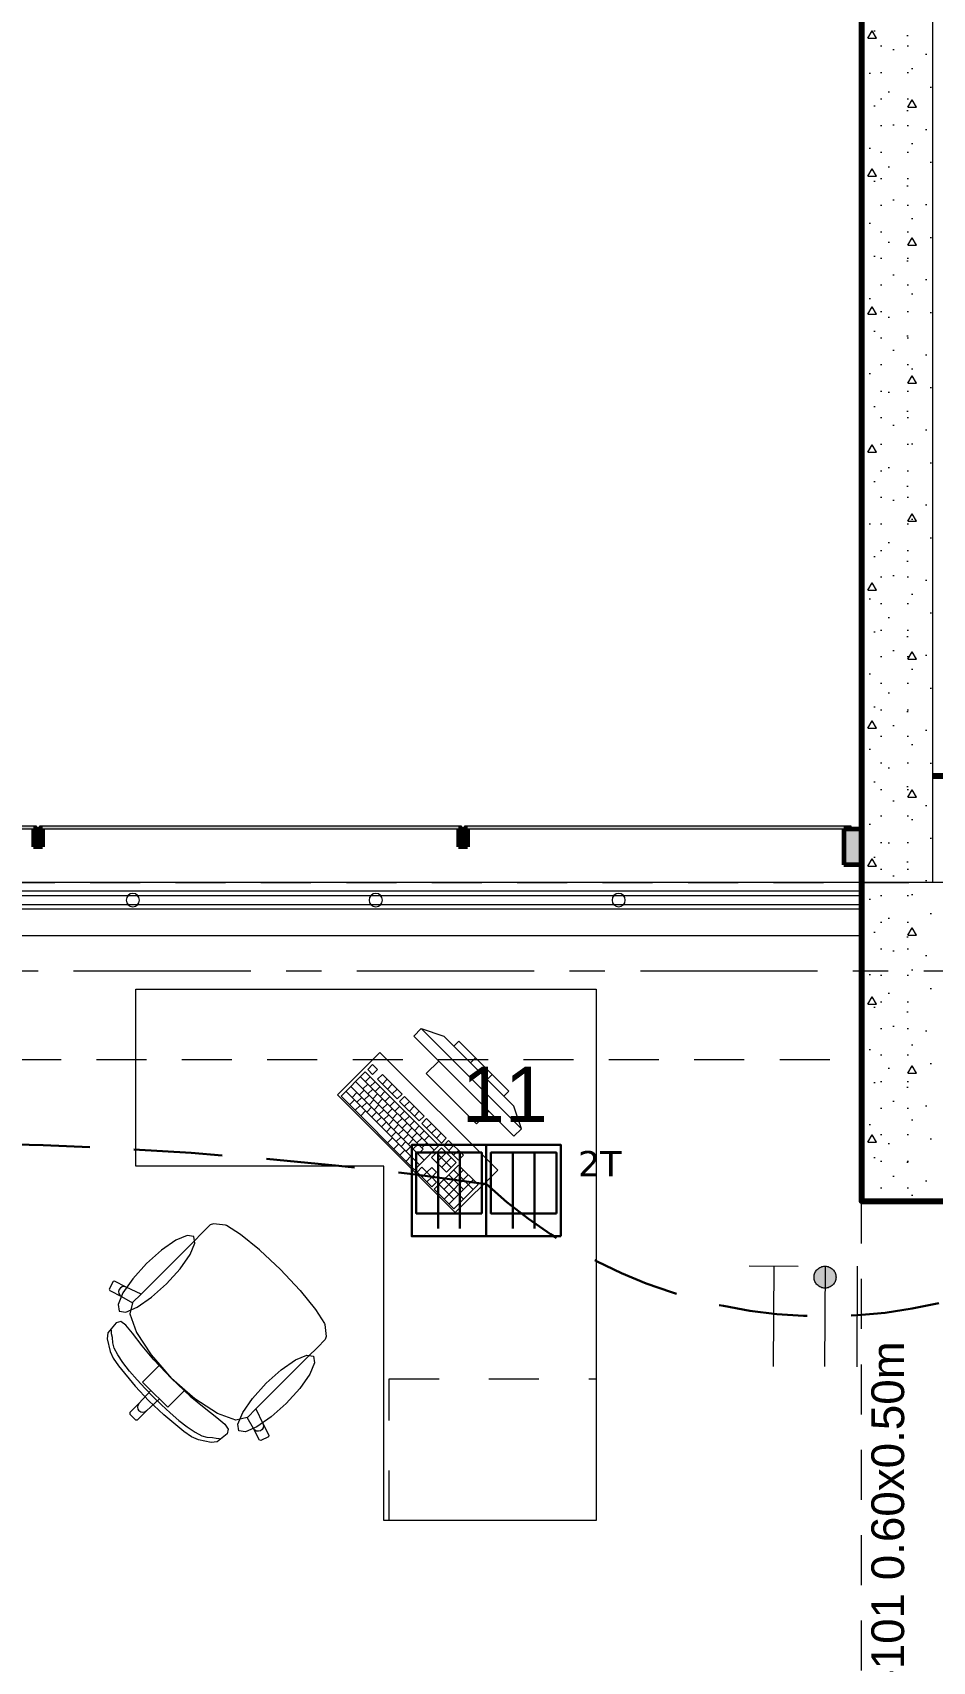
# Model space of a CAD drawing. Header units: inches. Extents: x -19 to 5698, y -728 to 92.
# Drawn here: x 106.23 to 108.77, y 37.7 to 42.3 of the extents above; entities that cross this region are included whole.
import ezdxf

# ---------------------------------------------------------------- set-up
doc = ezdxf.new("R2010")
doc.units = ezdxf.units.IN
doc.header["$MEASUREMENT"] = 0
doc.set_wipeout_variables(frame=1)
doc.header["$PDMODE"] = 1
for name, pattern in [('HIDDEN', [0.375, 0.25, -0.125]), ('Hidden Line', [0.195611, 0.141111, -0.0545]), ('Punto & Raya', [0.65, 0.5, -0.075, 0, -0.075]), ('Rayas', [0.282222, 0.141111, -0.141111]), ('RAYITAS', [0.375, 0.25, -0.125]), ('Wipeout_Contour', [1, 0, -1])]:
    doc.linetypes.add(name, pattern=pattern)
doc.layers.get('0').update_dxf_attribs({"color": 61})
for name, color, linetype, lineweight in [('00 conduct tomacorr', 120, 'HIDDEN', 30), ('00 IE LUZ EMERGENCIA', 253, 'Continuous', 0), ('T-TECHO-E', 150, 'Continuous', 20), ('TOMACORRIENTE', 22, 'RAYITAS', 9)]:
    doc.layers.add(name, color=color, linetype=linetype, lineweight=lineweight)
for name, color, linetype in [('02 _ ARQ _ ALB _ Cotas Ejes', 7, 'Continuous'), ('02 _ ARQ _ ALB _ Ejes Generales', 251, 'Continuous'), ('02 _ ARQ _ ZON _ Espacio.3D', 7, 'Continuous'), ('08 _ STR _ EXT _ 06 Columnas', 7, 'Continuous'), ('08 _ STR _ EXT _ 07 Losa Aligerada', 7, 'Continuous'), ('08 _ STR _ EXT _ 08 Placas Inclinadas', 7, 'Continuous'), ('08 _ STR _ EXT _ 09 Vigas', 251, 'Continuous'), ('Acabado - Muros', 7, 'Continuous'), ('Estructura - 04 MURO', 7, 'Continuous'), ('Interior - Escaleras & Barandillas', 7, 'Continuous'), ('Interior - Mobiliario', 7, 'Continuous'), ('Notas - Etiquetas', 7, 'Continuous')]:
    doc.layers.add(name, color=color, linetype=linetype)
doc.styles.add('Annotative', font='arial.ttf')
doc.styles.add('Estilo_Generado_4', font='swisse.ttf')
doc.dimstyles.new('Estilo_Generado__15', dxfattribs={"dimtxt": 0.125, "dimasz": 0.095, "dimexe": 0.18, "dimexo": 0.003, "dimgap": 0, "dimtad": 0, "dimtih": 1, "dimtoh": 1, "dimzin": 0, "dimdsep": 46, "dimtxsty": 'Estilo_Generado_4', "dimblk": 'ARROWHEAD_6', "dimblk1": 'ARROWHEAD_6', "dimblk2": 'ARROWHEAD_6', "dimcen": 0.09, "dimclrd": 144, "dimclre": 144, "dimclrt": 7, "dimadec": 0, "dimazin": 0, "dimtfac": 1, "dimtdec": 4, "dimtmove": 0, "dimatfit": 3, "dimfxl": 1, "dimtolj": 1, "dimtzin": 0, "dimarcsym": 0})
pattern_1 = [(0, (92.5, 6e-09), (0, 0.3897114), [0.024375, -0.200625]), (0, (92.6125, 0.19486), (0, 0.3897114), [0.024375, -0.200625]), (60, (92.5, 6e-09), (-0.3375, 0.1948557), [0.024375, -0.200625]), (60, (92.725, 6e-09), (-0.3375, 0.1948557), [0.024375, -0.200625]), (120, (92.5244, 6e-09), (0.3375, 0.1948557), [0.024375, -0.200625]), (120, (92.7494, 6e-09), (0.3375, 0.1948557), [0.024375, -0.200625]), (0, (92.500015, 0.0375), (0, 0.075), [0, -0.075, 0, -0.1125]), (45, (92.537515, 0.0375), (-0.05303301, 0.05303301), [0, -0.05625, 0, -0.09375])]

# ---------------------------------------------------------------- blocks, each defined once
blk = doc.blocks.new('ARROWHEAD_6')
at = {"color": 0, "linetype": 'Continuous', "lineweight": 0}
for p, q in [((-0.5, -0.5), (0.5, 0.5)), ((0, 0), (-1, 0))]:
    blk.add_line(p, q, dxfattribs=at)
blk = doc.blocks.new('*D82', base_point=(804.059, 0))
at = {"layer": '02 _ ARQ _ ALB _ Cotas Ejes', "color": 144, "linetype": 'Continuous', "lineweight": -2, "transparency": 16777216}
for p, q in [((101.82, 39.653), (101.82, 45.8378)), ((108.8199, 39.653), (108.8199, 45.8378)), ((101.915, 45.6578), (105.0886, 45.6578)), ((108.7249, 45.6578), (105.476, 45.6578))]:
    blk.add_line(p, q, dxfattribs=at)
at = {"layer": 'Defpoints', "color": 0, "linetype": 'Continuous', "transparency": 16777216}
for p in [(108.8199, 45.6578), (101.82, 39.65), (108.8199, 39.65)]:
    blk.add_point(p, dxfattribs=at)
at = {"layer": '02 _ ARQ _ ALB _ Cotas Ejes', "color": 144, "linetype": 'Continuous', "lineweight": -2, "transparency": 16777216, "xscale": 0.095, "yscale": 0.095, "zscale": 0.095, "rotation": 180}
blk.add_blockref('ARROWHEAD_6', (101.82, 45.6578), dxfattribs=at)
at = {"layer": '02 _ ARQ _ ALB _ Cotas Ejes', "color": 144, "linetype": 'Continuous', "lineweight": -2, "transparency": 16777216, "xscale": 0.095, "yscale": 0.095, "zscale": 0.095}
blk.add_blockref('ARROWHEAD_6', (108.8199, 45.6578), dxfattribs=at)
at = {"layer": '02 _ ARQ _ ALB _ Cotas Ejes', "color": 7, "linetype": 'Continuous', "lineweight": 13, "transparency": 16777216, "insert": (105.2823, 45.6578), "char_height": 0.125, "attachment_point": 5, "style": 'Estilo_Generado_4'}
blk.add_mtext('\\A1;7.00', dxfattribs=at)
blk = doc.blocks.new('*D88', base_point=(804.059, 0))
at = {"layer": '02 _ ARQ _ ALB _ Cotas Ejes', "color": 144, "linetype": 'Continuous', "lineweight": -2, "transparency": 16777216}
for p, q in [((101.57, 39.903), (101.57, 45.4088)), ((144.07, 39.903), (144.07, 45.4088)), ((101.665, 45.2288), (122.5203, 45.2288)), ((143.975, 45.2288), (123.0254, 45.2288))]:
    blk.add_line(p, q, dxfattribs=at)
at = {"layer": 'Defpoints', "color": 0, "linetype": 'Continuous', "transparency": 16777216}
for p in [(144.07, 45.2288), (101.57, 39.9), (144.07, 39.9)]:
    blk.add_point(p, dxfattribs=at)
at = {"layer": '02 _ ARQ _ ALB _ Cotas Ejes', "color": 144, "linetype": 'Continuous', "lineweight": -2, "transparency": 16777216, "xscale": 0.095, "yscale": 0.095, "zscale": 0.095, "rotation": 180}
blk.add_blockref('ARROWHEAD_6', (101.57, 45.2288), dxfattribs=at)
at = {"layer": '02 _ ARQ _ ALB _ Cotas Ejes', "color": 144, "linetype": 'Continuous', "lineweight": -2, "transparency": 16777216, "xscale": 0.095, "yscale": 0.095, "zscale": 0.095}
blk.add_blockref('ARROWHEAD_6', (144.07, 45.2288), dxfattribs=at)
at = {"layer": '02 _ ARQ _ ALB _ Cotas Ejes', "color": 7, "linetype": 'Continuous', "lineweight": 13, "transparency": 16777216, "insert": (122.7728, 45.2288), "char_height": 0.125, "attachment_point": 5, "style": 'Estilo_Generado_4'}
blk.add_mtext('\\A1;42.50', dxfattribs=at)
blk = doc.blocks.new('CAJA POP UP 6 MODULOS')
at = {"layer": '00 conduct tomacorr', "linetype": 'Continuous'}
for p, q in [((-0.095, -0.165), (-0.095, -0.0151)), ((-0.052, -0.165), (-0.052, -0.0151)), ((0.052, -0.165), (0.052, -0.0151)), ((0.095, -0.165), (0.095, -0.0151)), ((0, -0.165), (0, -0.18))]:
    blk.add_line(p, q, dxfattribs=at)
for points in [[(-0.147, 0), (0.147, 0), (0.147, -0.18), (-0.147, -0.18)], [(0, 0), (0.147, 0), (0.147, -0.18), (0, -0.18)]]:
    blk.add_lwpolyline(points, close=True, dxfattribs=at)
for points in [[(-0.138, -0.045), (-0.009, -0.045), (-0.009, -0.165), (-0.138, -0.165), (-0.138, -0.045)], [(0.009, -0.045), (0.138, -0.045), (0.138, -0.165), (0.009, -0.165), (0.009, -0.045)]]:
    blk.add_lwpolyline(points, dxfattribs=at)
at = {"color": 1, "insert": (-0.1807, -0.168), "char_height": 0.05, "attachment_point": 1, "rotation": 180}
blk.add_mtext_dynamic_manual_height_columns('{\\fVerdana|b0|i0|c0|p34;2T}', width=0.000481, gutter_width=0.1561, heights=[0], dxfattribs=at)
blk = doc.blocks.new('a')
at = {"layer": 'TOMACORRIENTE', "ltscale": 0.05}
h = blk.add_hatch(color=4, dxfattribs=at)
edge = h.paths.add_edge_path()
edge.add_arc((0, 0.0752), 0.0211, 0, 360)
at = {"layer": 'TOMACORRIENTE', "color": 4}
for p, q in [((-0.1455, 0.0963), (-0.0515, 0.0963)), ((-0.0985, 0.0963), (-0.0985, -0.0966)), ((0, 0.0963), (0, -0.0963)), ((0.0623, -0.0963), (0.0623, 0.0963))]:
    blk.add_line(p, q, dxfattribs=at)
blk.add_circle((0, 0.0752), 0.0211, dxfattribs=at)
blk = doc.blocks.new('CABLE 3FACE')
at = {"layer": 'T-TECHO-E', "rotation": 59.94170052614085}
blk.add_blockref('a', (0, 0), dxfattribs=at)

msp = doc.modelspace()

# ---------------------------------------------------------------- hatches: boundary and pattern name
at = {"layer": '08 _ STR _ EXT _ 08 Placas Inclinadas', "linetype": 'Continuous', "lineweight": 9}
h = msp.add_hatch(dxfattribs=at)
h.set_pattern_fill('HORMIGÓN_EN_MASA_0002', color=250, style=0, pattern_type=2)
h.set_pattern_definition(pattern_1)
h.paths.add_polyline_path([(108.5699, 40.2), (108.7699, 40.2), (108.7699, 42.4473), (108.6403, 43.3718), (108.5699, 43.3718)])
at = {"layer": 'Acabado - Muros', "linetype": 'Continuous', "lineweight": 9}
for points in [[(106.24, 40.06), (105.05, 40.06), (105.05, 40.05), (106.24, 40.05)], [(107.44, 40.06), (106.25, 40.06), (106.25, 40.05), (107.44, 40.05)], [(108.5399, 40.06), (107.45, 40.06), (107.45, 40.05), (108.5399, 40.05)]]:
    msp.add_hatch(color=250, dxfattribs=at).paths.add_polyline_path(points)
at = {"layer": 'Acabado - Muros', "linetype": 'Continuous', "lineweight": 0}
for points in [[(106.2575, 40), (106.2575, 40.05), (106.2325, 40.05), (106.2325, 40)], [(107.4575, 40), (107.4575, 40.05), (107.4325, 40.05), (107.4325, 40)], [(108.5199, 39.95), (108.5699, 39.95), (108.5699, 40.05), (108.5199, 40.05)]]:
    msp.add_hatch(color=254, dxfattribs=at).paths.add_polyline_path(points)

# ---------------------------------------------------------------- linework, layer by layer
at = {"layer": '00 conduct tomacorr'}
for centre, radius, start, end in [((108.4662, 40.0825), 1.4081, 227.2635, 326.649), ((105.8416, 27.2191), 11.9463, 81.96904, 98.03096)]:
    msp.add_arc(centre, radius, start, end, dxfattribs=at)
at = {"layer": '02 _ ARQ _ ALB _ Ejes Generales', "color": 251, "linetype": 'Punto & Raya', "lineweight": 13, "true_color": 0x636466}
msp.add_line((98.3454, 39.65), (147.07, 39.65), dxfattribs=at)
at = {"layer": '02 _ ARQ _ ZON _ Espacio.3D', "color": 254, "linetype": 'Continuous', "lineweight": 0, "flags": 128}
msp.add_lwpolyline([(108.7699, 43.3718), (108.7699, 40.2), (109.07, 40.2), (109.07, 39.9), (109.4699, 39.9), (109.4699, 39.45), (109.4699, 39.433), (115.17, 39.433), (115.17, 39.45), (115.17, 39.9), (115.57, 39.9), (115.57, 40.2), (115.87, 40.2), (115.87, 43.3718), (115.07, 43.3718), (115.07, 42.85), (114.92, 42.85), (109.72, 42.85), (109.57, 42.85), (109.57, 43.3718)], close=True, dxfattribs=at)
msp.add_lwpolyline([(109.0699, 39), (108.5699, 39), (108.5698, 39.75), (103.77, 39.75), (103.7701, 39.4), (102.07, 39.4), (102.07, 37.7), (101.72, 37.7005), (101.72, 33.75), (100.82, 33.75), (100.82, 29.75), (101.57, 29.75), (101.57, 30.7), (102.07, 30.7), (102.07, 30.2), (102.57, 30.2), (102.57, 29.7), (108.57, 29.7), (108.57, 31.0002), (112.57, 31.0001)], dxfattribs=at)
at = {"layer": '08 _ STR _ EXT _ 07 Losa Aligerada', "color": 7, "linetype": 'Continuous', "lineweight": 18, "flags": 128}
msp.add_lwpolyline([(108.7699, 43.8736), (108.7699, 39.9), (103.6201, 39.9), (103.6201, 40.95), (100.52, 40.95), (100.52, 37.7), (101.57, 37.7), (101.57, 33.9), (100.67, 33.9), (100.67, 27.9392), (100.17, 27.9392), (100.17, 5.8), (117.7353, 5.8)], dxfattribs=at)
at = {"layer": '08 _ STR _ EXT _ 08 Placas Inclinadas', "color": 7, "linetype": 'Continuous', "lineweight": 80, "flags": 128}
msp.add_lwpolyline([(108.5699, 43.3718), (108.5699, 40.2)], dxfattribs=at)
at = {"layer": '08 _ STR _ EXT _ 09 Vigas', "color": 251, "linetype": 'Hidden Line', "lineweight": 13, "true_color": 0x636466}
for p in [(102.07, 39.4), (108.57, 30.2)]:
    msp.add_line(p, (108.57, 39.4), dxfattribs=at)
at = {"layer": 'Acabado - Muros', "color": 7, "linetype": 'Continuous', "lineweight": 60}
for p, q in [((106.2575, 40.05), (106.2325, 40.05)), ((106.2325, 40.05), (106.2325, 40)), ((106.2575, 40.05), (106.2575, 40)), ((107.4575, 40.05), (107.4325, 40.05)), ((107.4325, 40.05), (107.4325, 40)), ((107.4575, 40.05), (107.4575, 40)), ((108.5199, 40.05), (108.5199, 39.95)), ((108.5699, 40.05), (108.5199, 40.05)), ((108.5699, 40.05), (108.5699, 39.95)), ((106.2575, 40), (106.2325, 40)), ((107.4575, 40), (107.4325, 40)), ((108.5699, 39.95), (108.5199, 39.95))]:
    msp.add_line(p, q, dxfattribs=at)
at = {"layer": 'Acabado - Muros', "color": 7, "linetype": 'Continuous', "lineweight": 13, "flags": 128}
for points in [[(106.24, 40.06), (106.24, 40.05), (105.05, 40.05), (105.05, 40.06)], [(107.44, 40.06), (107.44, 40.05), (106.25, 40.05), (106.25, 40.06)], [(108.5399, 40.06), (108.5399, 40.05), (107.45, 40.05), (107.45, 40.06)]]:
    msp.add_lwpolyline(points, close=True, dxfattribs=at)
at = {"layer": 'Interior - Mobiliario', "color": 175, "linetype": 'Continuous', "lineweight": 13}
for p, q in [((107.327, 39.4872), (107.3058, 39.466)), ((107.6098, 39.2043), (107.327, 39.4872)), ((107.327, 39.4872), (107.3906, 39.466)), ((107.3058, 39.466), (107.5886, 39.1831)), ((107.3906, 39.466), (107.5886, 39.268)), ((107.4331, 39.4518), (107.4189, 39.4377)), ((107.4189, 39.4377), (107.5603, 39.2963)), ((107.5745, 39.3104), (107.4331, 39.4518)), ((107.1896, 39.3854), (107.1759, 39.3717)), ((107.2035, 39.3716), (107.1896, 39.3854)), ((107.3765, 39.3953), (107.3411, 39.3599)), ((107.5179, 39.2538), (107.3765, 39.3953)), ((107.4661, 39.3905), (107.4802, 39.4047)), ((107.169, 39.3649), (107.1005, 39.2963)), ((107.1416, 39.3374), (107.332, 39.147)), ((107.1553, 39.3512), (107.363, 39.1434)), ((107.1624, 39.3167), (107.1761, 39.3304)), ((107.3767, 39.1572), (107.169, 39.3649)), ((107.1692, 39.3373), (107.1829, 39.351)), ((107.1759, 39.3717), (107.1897, 39.3579)), ((107.183, 39.3235), (107.1967, 39.3372)), ((107.1897, 39.3579), (107.2035, 39.3716)), ((107.2173, 39.3577), (107.2036, 39.344)), ((107.2036, 39.344), (107.259, 39.2886)), ((107.2727, 39.3024), (107.2173, 39.3577)), ((107.2174, 39.3302), (107.2311, 39.3439)), ((107.3411, 39.3599), (107.4826, 39.2185)), ((107.5132, 39.3434), (107.5273, 39.3575)), ((107.1005, 39.2963), (107.3082, 39.0886)), ((107.1142, 39.31), (107.3219, 39.1023)), ((107.1247, 39.2721), (107.1384, 39.2858)), ((107.1279, 39.3237), (107.3356, 39.116)), ((107.1315, 39.2927), (107.1452, 39.3064)), ((107.1453, 39.2789), (107.1591, 39.2926)), ((107.1521, 39.2995), (107.1658, 39.3132)), ((107.166, 39.2856), (107.1797, 39.2994)), ((107.1762, 39.3028), (107.1899, 39.3165)), ((107.1798, 39.2718), (107.1935, 39.2855)), ((107.1901, 39.289), (107.2038, 39.3027)), ((107.1969, 39.3096), (107.2106, 39.3233)), ((107.2039, 39.2751), (107.2176, 39.2888)), ((107.2107, 39.2958), (107.2244, 39.3095)), ((107.2246, 39.2819), (107.2383, 39.2956)), ((107.2313, 39.3163), (107.245, 39.33)), ((107.2451, 39.3025), (107.2588, 39.3162)), ((107.259, 39.2886), (107.2727, 39.3024)), ((107.2796, 39.2954), (107.2659, 39.2817)), ((107.335, 39.24), (107.2796, 39.2954)), ((107.5603, 39.2963), (107.5745, 39.3104)), ((107.1403, 39.2565), (107.154, 39.2702)), ((107.1559, 39.2409), (107.1696, 39.2546)), ((107.1592, 39.265), (107.1729, 39.2787)), ((107.173, 39.2512), (107.1867, 39.2649)), ((107.1869, 39.2373), (107.2006, 39.251)), ((107.1937, 39.258), (107.2074, 39.2717)), ((107.2075, 39.2441), (107.2212, 39.2578)), ((107.2178, 39.2613), (107.2315, 39.275)), ((107.2214, 39.2303), (107.2351, 39.244)), ((107.2316, 39.2474), (107.2453, 39.2611)), ((107.2384, 39.2681), (107.2521, 39.2818)), ((107.2455, 39.2336), (107.2592, 39.2473)), ((107.2523, 39.2542), (107.266, 39.2679)), ((107.2659, 39.2817), (107.3213, 39.2263)), ((107.2661, 39.2404), (107.2798, 39.2541)), ((107.2797, 39.2679), (107.2935, 39.2816)), ((107.28, 39.2265), (107.2937, 39.2402)), ((107.2936, 39.254), (107.3073, 39.2677)), ((107.3074, 39.2402), (107.3212, 39.2539)), ((107.3213, 39.2263), (107.335, 39.24)), ((107.4826, 39.2185), (107.5179, 39.2538)), ((107.6098, 39.2043), (107.5886, 39.268)), ((107.2007, 39.2235), (107.2144, 39.2372)), ((107.2146, 39.2096), (107.2283, 39.2233)), ((107.2284, 39.1958), (107.2421, 39.2095)), ((107.2352, 39.2164), (107.2489, 39.2301)), ((107.2423, 39.1819), (107.256, 39.1956)), ((107.2491, 39.2026), (107.2628, 39.2163)), ((107.2593, 39.2197), (107.273, 39.2335)), ((107.2629, 39.1887), (107.2766, 39.2024)), ((107.2732, 39.2059), (107.2869, 39.2196)), ((107.287, 39.192), (107.3007, 39.2058)), ((107.2938, 39.2127), (107.3075, 39.2264)), ((107.3076, 39.1988), (107.3214, 39.2125)), ((107.3215, 39.185), (107.3352, 39.1987)), ((107.3419, 39.2331), (107.3282, 39.2194)), ((107.3282, 39.2194), (107.3836, 39.164)), ((107.3973, 39.1777), (107.3419, 39.2331)), ((107.3421, 39.2056), (107.3558, 39.2193)), ((107.3559, 39.1917), (107.3696, 39.2054)), ((107.5886, 39.1831), (107.6098, 39.2043)), ((107.232, 39.1647), (107.2457, 39.1785)), ((107.2493, 39.1474), (107.263, 39.1612)), ((107.2561, 39.1681), (107.2698, 39.1818)), ((107.27, 39.1542), (107.2837, 39.1679)), ((107.2768, 39.1749), (107.2905, 39.1886)), ((107.2838, 39.1404), (107.2975, 39.1541)), ((107.2906, 39.161), (107.3043, 39.1747)), ((107.3009, 39.1782), (107.3146, 39.1919)), ((107.3045, 39.1472), (107.3182, 39.1609)), ((107.3082, 39.0886), (107.3767, 39.1572)), ((107.3147, 39.1643), (107.3284, 39.1781)), ((107.3183, 39.1333), (107.332, 39.147)), ((107.3286, 39.1505), (107.3423, 39.1642)), ((107.3353, 39.1711), (107.3491, 39.1849)), ((107.3837, 39.1502), (107.3562, 39.1228)), ((107.3698, 39.1779), (107.3835, 39.1916)), ((107.3836, 39.164), (107.3973, 39.1777)), ((107.4252, 39.1087), (107.3837, 39.1502)), ((107.4042, 39.1708), (107.3905, 39.1571)), ((107.3905, 39.1571), (107.4321, 39.1155)), ((107.4458, 39.1293), (107.4042, 39.1708)), ((107.4044, 39.1432), (107.4181, 39.157)), ((107.2666, 39.1301), (107.2804, 39.1438)), ((107.2839, 39.1128), (107.2977, 39.1265)), ((107.3562, 39.1228), (107.3978, 39.0813)), ((107.4321, 39.1018), (107.3636, 39.0332)), ((107.37, 39.1365), (107.4115, 39.095)), ((107.3701, 39.109), (107.3975, 39.1364)), ((107.3839, 39.0951), (107.4114, 39.1225)), ((107.3978, 39.0813), (107.4252, 39.1087)), ((107.4182, 39.1294), (107.4319, 39.1431)), ((107.4321, 39.1155), (107.4458, 39.1293)), ((107.4875, 39.0464), (107.4321, 39.1018)), ((107.3288, 39.0954), (107.3151, 39.0817)), ((107.3151, 39.0817), (107.3566, 39.0401)), ((107.3427, 39.0815), (107.3288, 39.0954)), ((107.329, 39.0678), (107.3427, 39.0815)), ((107.3564, 39.0952), (107.3427, 39.0815)), ((107.3427, 39.0815), (107.3565, 39.0677)), ((107.3428, 39.054), (107.3565, 39.0677)), ((107.3702, 39.0814), (107.3564, 39.0952)), ((107.3565, 39.0677), (107.3702, 39.0814)), ((107.3704, 39.0538), (107.3565, 39.0677)), ((107.391, 39.0606), (107.4464, 39.0052)), ((107.3911, 39.0331), (107.446, 39.0879)), ((107.3913, 39.0055), (107.4598, 39.0741)), ((107.4047, 39.0743), (107.4463, 39.0328)), ((107.4051, 38.9917), (107.4737, 39.0602)), ((107.4184, 39.0881), (107.4738, 39.0327)), ((107.3566, 39.0401), (107.3704, 39.0538)), ((107.3636, 39.0332), (107.419, 38.9778)), ((107.3773, 39.0469), (107.4188, 39.0054)), ((107.419, 38.9778), (107.4875, 39.0464)), ((106.7313, 38.9329), (106.7094, 38.9109)), ((106.7406, 38.9358), (106.7313, 38.9329)), ((106.7745, 38.9318), (106.7406, 38.9358)), ((106.7767, 38.9309), (106.7745, 38.9318)), ((106.8167, 38.906), (106.7767, 38.9309)), ((106.6839, 38.8854), (106.536, 38.7376)), ((106.7094, 38.9109), (106.6839, 38.8854)), ((106.8704, 38.8624), (106.8167, 38.906)), ((106.8712, 38.8617), (106.8704, 38.8624)), ((106.9295, 38.8069), (106.8712, 38.8617)), ((106.9295, 38.8069), (106.9844, 38.7485)), ((106.4571, 38.7728), (106.4463, 38.7515)), ((106.4463, 38.7515), (106.4476, 38.7474)), ((106.4476, 38.7474), (106.4807, 38.7304)), ((106.4611, 38.7741), (106.4571, 38.7728)), ((106.4942, 38.7572), (106.4611, 38.7741)), ((106.474, 38.7507), (106.4725, 38.745)), ((106.4725, 38.745), (106.4732, 38.7392)), ((106.4732, 38.7392), (106.4761, 38.7341)), ((106.4777, 38.7553), (106.474, 38.7507)), ((106.4761, 38.7341), (106.4807, 38.7304)), ((106.4828, 38.7581), (106.4777, 38.7553)), ((106.4886, 38.7588), (106.4828, 38.7581)), ((106.4942, 38.7572), (106.4886, 38.7588)), ((106.536, 38.7376), (106.4942, 38.7572)), ((106.5118, 38.7133), (106.536, 38.7376)), ((106.9844, 38.7485), (106.9851, 38.7477)), ((106.9851, 38.7477), (107.0286, 38.694)), ((106.4807, 38.7304), (106.5117, 38.7131)), ((106.5117, 38.7131), (106.5043, 38.6812)), ((106.5118, 38.7133), (106.5117, 38.7131)), ((107.0286, 38.694), (107.0535, 38.654)), ((106.4656, 38.6561), (106.4424, 38.6282)), ((106.4785, 38.6595), (106.4656, 38.6561)), ((106.4929, 38.6494), (106.4785, 38.6595)), ((106.5115, 38.6272), (106.4929, 38.6494)), ((106.5043, 38.6812), (106.5226, 38.6292)), ((107.0535, 38.654), (107.0544, 38.6519)), ((107.0544, 38.6519), (107.0584, 38.6179)), ((106.4424, 38.6282), (106.4406, 38.6114)), ((106.4406, 38.6114), (106.4483, 38.5753)), ((106.4521, 38.6335), (106.4513, 38.638)), ((106.4529, 38.6254), (106.4521, 38.6335)), ((106.4549, 38.6147), (106.4529, 38.6254)), ((106.456, 38.5993), (106.4549, 38.6147)), ((106.4599, 38.5845), (106.456, 38.5993)), ((106.5394, 38.591), (106.5115, 38.6272)), ((106.5226, 38.6292), (106.564, 38.5654)), ((107.0555, 38.6087), (107.0336, 38.5867)), ((107.0584, 38.6179), (107.0555, 38.6087)), ((106.4483, 38.5753), (106.4573, 38.5561)), ((106.4573, 38.5561), (106.4722, 38.5344)), ((106.4699, 38.5657), (106.4599, 38.5845)), ((106.4848, 38.5439), (106.4699, 38.5657)), ((106.5721, 38.5517), (106.5394, 38.591)), ((106.564, 38.5654), (106.5887, 38.5372)), ((106.6216, 38.4989), (106.5721, 38.5517)), ((107.0081, 38.5612), (106.8602, 38.4133)), ((107.0336, 38.5867), (107.0081, 38.5612)), ((106.4722, 38.5344), (106.519, 38.4777)), ((106.5033, 38.52), (106.4848, 38.5439)), ((106.5245, 38.4953), (106.5033, 38.52)), ((106.5614, 38.5099), (106.5402, 38.4887)), ((106.5887, 38.5372), (106.5614, 38.5099)), ((106.5887, 38.5372), (106.6221, 38.4994)), ((106.519, 38.4777), (106.5581, 38.4355)), ((106.5471, 38.4707), (106.5245, 38.4953)), ((106.5639, 38.4651), (106.5299, 38.4286)), ((106.5402, 38.4887), (106.5639, 38.4651)), ((106.5699, 38.4472), (106.5471, 38.4707)), ((106.5639, 38.4651), (106.5758, 38.4531)), ((106.6216, 38.4989), (106.6744, 38.4495)), ((106.6599, 38.4661), (106.6221, 38.4994)), ((106.6599, 38.4661), (106.6325, 38.4387)), ((106.688, 38.4413), (106.6599, 38.4661)), ((106.5299, 38.4286), (106.5038, 38.4025)), ((106.5266, 38.4237), (106.5255, 38.4179)), ((106.5255, 38.4179), (106.5267, 38.4122)), ((106.5299, 38.4286), (106.5266, 38.4237)), ((106.5267, 38.4122), (106.53, 38.4073)), ((106.5877, 38.4412), (106.5512, 38.4072)), ((106.6003, 38.3964), (106.5581, 38.4355)), ((106.5699, 38.4472), (106.5933, 38.4244)), ((106.5877, 38.4412), (106.5758, 38.4531)), ((106.6114, 38.4176), (106.5877, 38.4412)), ((106.5933, 38.4244), (106.618, 38.4018)), ((106.6325, 38.4387), (106.6114, 38.4176)), ((106.6744, 38.4495), (106.7137, 38.4167)), ((106.7519, 38.3999), (106.688, 38.4413)), ((106.7137, 38.4167), (106.7498, 38.3888)), ((106.836, 38.3891), (106.8602, 38.4133)), ((106.8602, 38.4133), (106.8798, 38.3716)), ((106.5038, 38.4025), (106.5038, 38.3982)), ((106.5038, 38.3982), (106.5123, 38.3897)), ((106.5209, 38.3811), (106.5123, 38.3897)), ((106.5251, 38.3811), (106.5209, 38.3811)), ((106.5512, 38.4072), (106.5251, 38.3811)), ((106.5349, 38.404), (106.53, 38.4073)), ((106.5406, 38.4029), (106.5349, 38.404)), ((106.5464, 38.404), (106.5406, 38.4029)), ((106.5512, 38.4072), (106.5464, 38.404)), ((106.657, 38.3495), (106.6003, 38.3964)), ((106.618, 38.4018), (106.6427, 38.3807)), ((106.6427, 38.3807), (106.6665, 38.3621)), ((106.7498, 38.3888), (106.7721, 38.3702)), ((106.8038, 38.3816), (106.7519, 38.3999)), ((106.7721, 38.3702), (106.7821, 38.3559)), ((106.8358, 38.3891), (106.8038, 38.3816)), ((106.836, 38.3891), (106.8358, 38.3891)), ((106.8531, 38.358), (106.8358, 38.3891)), ((106.8798, 38.3716), (106.8814, 38.3659)), ((106.8798, 38.3716), (106.8968, 38.3385)), ((106.8814, 38.3659), (106.8808, 38.3601)), ((106.6787, 38.3346), (106.657, 38.3495)), ((106.6665, 38.3621), (106.6884, 38.3472)), ((106.698, 38.3256), (106.6787, 38.3346)), ((106.6884, 38.3472), (106.7072, 38.3373)), ((106.7341, 38.3179), (106.698, 38.3256)), ((106.7072, 38.3373), (106.7219, 38.3334)), ((106.7219, 38.3334), (106.7373, 38.3322)), ((106.7509, 38.3198), (106.7341, 38.3179)), ((106.7373, 38.3322), (106.7481, 38.3302)), ((106.7481, 38.3302), (106.7561, 38.3294)), ((106.7787, 38.343), (106.7509, 38.3198)), ((106.7561, 38.3294), (106.7607, 38.3286)), ((106.7821, 38.3559), (106.7787, 38.343)), ((106.8567, 38.3534), (106.8531, 38.358)), ((106.8701, 38.3249), (106.8531, 38.358)), ((106.8619, 38.3505), (106.8567, 38.3534)), ((106.8677, 38.3498), (106.8619, 38.3505)), ((106.8733, 38.3514), (106.8677, 38.3498)), ((106.8741, 38.3236), (106.8701, 38.3249)), ((106.8779, 38.355), (106.8733, 38.3514)), ((106.8955, 38.3344), (106.8741, 38.3236)), ((106.8808, 38.3601), (106.8779, 38.355)), ((106.8968, 38.3385), (106.8955, 38.3344))]:
    msp.add_line(p, q, dxfattribs=at)
at = {"layer": 'Interior - Mobiliario', "color": 175, "linetype": 'Rayas', "lineweight": 13}
for p, q in [((107.2359, 38.0983), (107.2359, 38.4983)), ((107.2359, 38.4983), (107.8209, 38.4983))]:
    msp.add_line(p, q, dxfattribs=at)
at = {"layer": 'Interior - Mobiliario', "color": 175, "linetype": 'Continuous', "lineweight": 13, "flags": 128}
for points in [[(107.8209, 39.5983), (107.8209, 38.0983), (107.2209, 38.0983), (107.2209, 39.0983), (106.5209, 39.0983), (106.5209, 39.5983)], [(107.2103, 39.42), (107.0901, 39.2998), (107.4225, 38.9675), (107.5427, 39.0877)], [(106.5511, 38.8234), (106.5129, 38.7809), (106.4849, 38.7405), (106.4713, 38.7084), (106.4742, 38.6895), (106.4931, 38.6867), (106.5252, 38.7003), (106.5655, 38.7283), (106.608, 38.7664), (106.6462, 38.8089), (106.6742, 38.8493), (106.6878, 38.8813), (106.6849, 38.9003), (106.666, 38.9031), (106.6339, 38.8895), (106.5936, 38.8615)], [(106.946, 38.4284), (106.9035, 38.3903), (106.8632, 38.3623), (106.8311, 38.3486), (106.8122, 38.3515), (106.8093, 38.3704), (106.8229, 38.4025), (106.8509, 38.4429), (106.8891, 38.4854), (106.9316, 38.5235), (106.9719, 38.5515), (107.004, 38.5651), (107.0229, 38.5623), (107.0258, 38.5433), (107.0122, 38.5113), (106.9842, 38.4709)]]:
    msp.add_lwpolyline(points, close=True, dxfattribs=at)

# ---------------------------------------------------------------- block references
at = {"layer": '00 conduct tomacorr'}
for name, p, xscale, yscale, zscale, rotation in [('CAJA POP UP 6 MODULOS', (107.5106, 38.9008), 1.432830642179531, 1.432830642179531, 1.432830642179531, 180), ('CABLE 3FACE', (108.4662, 38.6744), 1.47256122672843, 1.47256122672843, 1.47256122672843, 299.7894777823319)]:
    msp.add_blockref(name, p, dxfattribs=dict(at, xscale=xscale, yscale=yscale, zscale=zscale, rotation=rotation))

# ---------------------------------------------------------------- texts
at = {"layer": '00 IE LUZ EMERGENCIA', "style": 'Annotative'}
msp.add_attdef('11', (107.4416, 39.2231), '', height=0.1562, dxfattribs=at)
at = {"layer": 'Notas - Etiquetas', "color": 171, "linetype": 'Continuous', "lineweight": 13, "insert": (108.5976, 37.3259), "char_height": 0.0925, "attachment_point": 1, "rotation": 90, "style": 'Estilo_Generado_4'}
msp.add_mtext('\\A1;{\\pql;\\fSwis721 Ex BT|b0|i0|c0|p34;VIGA-101\\fSwis721 Ex BT|b0|i0|c0|p34; \\fSwis721 Ex BT|b0|i0|c0|p34;0.60\\fSwis721 Ex BT|b0|i0|c0|p34;x\\fSwis721 Ex BT|b0|i0|c0|p34;0.50\\fSwis721 Ex BT|b0|i0|c0|p34;m}', dxfattribs=at)

# ---------------------------------------------------------------- next in the draw order: wipeouts: each hides what was drawn before it
at = {"color": 254, "linetype": 'Wipeout_Contour', "lineweight": 0, "ltscale": 3274.793145}
msp.add_wipeout([(108.5699, 39.9), (103.7701, 39.9), (103.7701, 39.75), (108.5699, 39.75)], dxfattribs=at).dxf.layer = 'Estructura - 04 MURO'

# ---------------------------------------------------------------- next in the draw order: hatches: boundary and pattern name
at = {"layer": '08 _ STR _ EXT _ 06 Columnas', "linetype": 'Continuous', "lineweight": 9}
h = msp.add_hatch(dxfattribs=at)
h.set_pattern_fill('HORMIGÓN_EN_MASA_0002', style=0, pattern_type=2)
h.set_pattern_definition(pattern_1)
h.paths.add_polyline_path([(108.5699, 39), (109.0699, 39), (109.0699, 39.4), (109.4699, 39.4), (109.4699, 39.9), (109.0699, 39.9), (109.0699, 40.2), (108.7699, 40.2), (108.7699, 39.9), (108.7699, 39.75), (108.5699, 39.75)])
h = msp.add_hatch(dxfattribs=at)
h.set_pattern_fill('HORMIGÓN_EN_MASA_0002', style=0, pattern_type=2)
h.set_pattern_definition(pattern_1)
h.paths.add_polyline_path([(108.7699, 40.2), (108.5699, 40.2), (108.5699, 39.9), (108.7699, 39.9)])
h = msp.add_hatch(dxfattribs=at)
h.set_pattern_fill('HORMIGÓN_EN_MASA_0002', style=0, pattern_type=2)
h.set_pattern_definition(pattern_1)
h.paths.add_polyline_path([(108.5699, 39.75), (108.7699, 39.75), (108.7699, 39.9), (108.5699, 39.9)])

# ---------------------------------------------------------------- next in the draw order: linework, layer by layer
at = {"layer": '08 _ STR _ EXT _ 06 Columnas', "color": 7, "linetype": 'Continuous', "lineweight": 80, "flags": 128}
for points in [[(108.5699, 39.75), (108.5699, 39), (109.0699, 39), (109.0699, 39.4), (109.4699, 39.4), (109.4699, 39.9), (109.0699, 39.9), (109.0699, 40.2), (108.7699, 40.2)], [(108.5699, 40.2), (108.5699, 39.9)], [(108.5699, 39.9), (108.5699, 39.75)]]:
    msp.add_lwpolyline(points, dxfattribs=at)
at = {"layer": '08 _ STR _ EXT _ 09 Vigas', "color": 251, "linetype": 'Hidden Line', "lineweight": 13, "true_color": 0x636466}
for p, q in [((101.57, 39.9), (144.07, 39.9)), ((109.07, 39.9), (108.57, 39.9))]:
    msp.add_line(p, q, dxfattribs=at)
at = {"layer": 'Estructura - 04 MURO', "color": 7, "linetype": 'Continuous', "lineweight": 13, "flags": 128}
for points in [[(108.5699, 39.9), (103.7701, 39.9)], [(103.7701, 39.75), (108.5699, 39.75)]]:
    msp.add_lwpolyline(points, dxfattribs=at)
at = {"layer": 'Interior - Escaleras & Barandillas', "color": 161, "linetype": 'Continuous', "lineweight": 13, "flags": 128}
for points in [[(103.7701, 39.875), (103.7701, 39.825), (108.5699, 39.825), (108.5699, 39.875)], [(103.7701, 39.8625), (103.7701, 39.8375), (108.5699, 39.8375), (108.5699, 39.8625)], [(103.7701, 39.8625), (103.7701, 39.8375), (108.5699, 39.8375), (108.5699, 39.8625)], [(103.7701, 39.8625), (103.7701, 39.8375), (108.5699, 39.8375), (108.5699, 39.8625)]]:
    msp.add_lwpolyline(points, close=True, dxfattribs=at)
for points in [[(106.5128, 39.8313, 1), (106.5128, 39.8688, 1)], [(107.1985, 39.8313, 1), (107.1985, 39.8688, 1)], [(107.8842, 39.8313, 1), (107.8842, 39.8688, 1)]]:
    msp.add_lwpolyline(points, format="xyb", close=True, dxfattribs=at)

# ---------------------------------------------------------------- next in the draw order: dimensions: what is measured, and where the dimension line sits
at = {"layer": '02 _ ARQ _ ALB _ Cotas Ejes', "color": 144, "linetype": 'Continuous', "lineweight": 13}
for base, p1, p2, picture, middle in [((108.8199, 45.6578), (101.82, 39.65), (108.8199, 39.65), '*D82', (105.2823, 45.6578)), ((144.07, 45.2288), (101.57, 39.9), (144.07, 39.9), '*D88', (122.7728, 45.2288))]:
    dim = msp.add_linear_dim(base=base, p1=p1, p2=p2, dimstyle='Estilo_Generado__15', dxfattribs=at)
    dim.commit()
    dim.dimension.update_dxf_attribs({"geometry": picture, "text_midpoint": middle, "dimtype": 160})

doc.saveas('drawing.dxf')
